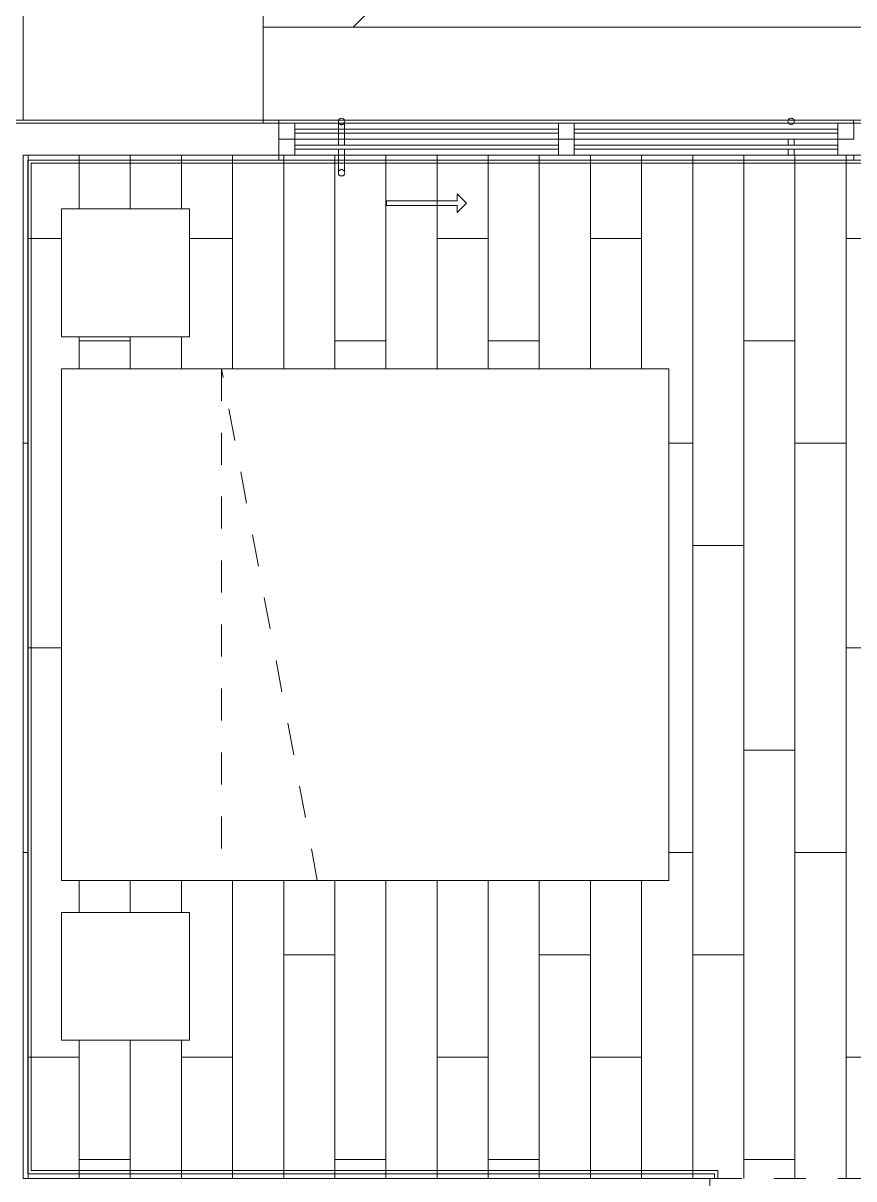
# Model space of a CAD drawing. Header units: metres. Extents: x 3856 to 4207, y -1118 to -691.
# Drawn here: x 3996.407 to 3999.007, y -987.728 to -984.114 of the extents above; entities that cross this region are included whole.
import ezdxf

# ---------------------------------------------------------------- set-up
doc = ezdxf.new("R2010")
doc.units = ezdxf.units.M
doc.linetypes.add('Basculante', pattern=[0.003, 0.002, -0.001])
doc.linetypes.add('Trazo', pattern=[0.006, 0.003, -0.003])
for name, color, linetype, lineweight in [('_Hidden Lines_', 7, 'Trazo', 9), ('Basculante', 7, 'Basculante', 9), ('Casework', 7, 'Continuous', 9), ('Detail Items', 7, 'Continuous', 9), ('Doors', 7, 'Continuous', 9), ('Floors', 7, 'Continuous', 9), ('Líneas medias', 7, 'Continuous', 9), ('Surface Pattern', 7, 'Continuous', 9), ('Walls', 7, 'Continuous', 9)]:
    doc.layers.add(name, color=color, linetype=linetype, lineweight=lineweight)
doc.layers.add('ROA-E00-URB-A101-MASTER_PLAN cambio estaciomientos_dwg', color=7, linetype='Continuous', lineweight=9, true_color=0x767676)

# ---------------------------------------------------------------- blocks, each defined once
blk = doc.blocks.new('Cama 2D - Cama 1_60m-3763755-IMPLANTACIÓN - KIT COMERCIAL')
at = {"layer": '_Hidden Lines_'}
for p, q in [((-0.8578, -1.0866), (-0.8578, 0.5134)), ((-0.8578, 0.5134), (1.0422, 0.5134)), ((-0.0578, -1.0866), (-0.3578, 0.5134)), ((-0.3578, 0.5134), (-0.3578, -1.0866)), ((1.0422, 0.5134), (1.0422, -1.0866)), ((1.0422, -1.0866), (-0.8578, -1.0866))]:
    blk.add_line(p, q, dxfattribs=at)
at = {"layer": 'Casework'}
for p, q in [((1.0422, 0.5134), (-0.8578, 0.5134)), ((-0.8578, 0.5134), (-0.8578, -1.0866)), ((1.0422, -1.0866), (1.0422, 0.5134)), ((-0.8578, -1.0866), (1.0422, -1.0866))]:
    blk.add_line(p, q, dxfattribs=at)
blk = doc.blocks.new('Multifuncional 2D - Mesa de noche-3774347-IMPLANTACIÓN - KIT COMERCIAL')
at = {"layer": '_Hidden Lines_'}
for p, q in [((-0.8578, -1.0866), (-0.8578, -0.6866)), ((-0.8578, -0.6866), (-0.4578, -0.6866)), ((-0.4578, -0.6866), (-0.4578, -1.0866)), ((-0.4578, -1.0866), (-0.8578, -1.0866))]:
    blk.add_line(p, q, dxfattribs=at)
at = {"layer": 'Casework'}
for p, q in [((-0.4578, -0.6866), (-0.8578, -0.6866)), ((-0.8578, -0.6866), (-0.8578, -1.0866)), ((-0.4578, -1.0866), (-0.4578, -0.6866)), ((-0.8578, -1.0866), (-0.4578, -1.0866))]:
    blk.add_line(p, q, dxfattribs=at)
blk = doc.blocks.new('COUR-PUERTA_VANO - 90 cm x 235 cm-5925603-IMPLANTACIÓN - KIT COMERCIAL')
at = {"layer": 'Basculante'}
for p, q in [((0.4418, 0.05), (-0.4582, 0.05)), ((-0.4582, -0.05), (0.4418, -0.05))]:
    blk.add_line(p, q, dxfattribs=at)
at = {"layer": 'Líneas medias'}
for p, q in [((-0.4582, 0.05), (-0.4582, -0.05)), ((0.4418, -0.05), (0.4418, 0.05))]:
    blk.add_line(p, q, dxfattribs=at)
blk = doc.blocks.new('Puerta Ventana 2 cuerpos - Puerta Ventana 180 x 210cm-V222-IMPLANTACIÓN - KIT COMERCIAL')
at = {"layer": 'Detail Items'}
for p, q in [((-0.3419, -0.1705), (-0.3419, -0.1925)), ((-0.3124, -0.2), (-0.3419, -0.1705)), ((-0.5625, -0.1925), (-0.3419, -0.1925)), ((-0.5625, -0.2075), (-0.5625, -0.1925)), ((-0.3419, -0.2075), (-0.5625, -0.2075)), ((-0.3124, -0.2), (-0.3419, -0.2295)), ((-0.3419, -0.2295), (-0.3419, -0.2075))]:
    blk.add_line(p, q, dxfattribs=at)
at = {"layer": 'Doors'}
for p, q in [((-0.9, 0.05), (0.9, 0.05)), ((-0.7127, 0.0514), (-0.7127, -0.0188)), ((-0.6944, -0.0188), (-0.6944, 0.0514)), ((-0.025, 0), (-0.025, 0.05)), ((-0.025, 0.05), (0.025, 0.05)), ((0.025, 0.05), (0.025, 0)), ((0.85, 0.05), (0.025, 0.05)), ((0.85, 0), (0.85, 0.05)), ((0.85, 0.05), (0.9, 0.05)), ((0.9, 0.05), (0.9, 0)), ((-0.9, -0.05), (-0.9, 0)), ((-0.9, 0), (-0.85, 0)), ((-0.85, 0), (-0.85, -0.05)), ((-0.025, 0), (-0.85, 0)), ((-0.025, -0.05), (-0.025, 0)), ((-0.025, 0), (0.025, 0)), ((0.025, 0), (-0.025, 0)), ((0.025, 0.0313), (0.85, 0.0313)), ((0.025, 0.0187), (0.025, 0.0313)), ((0.85, 0.0187), (0.025, 0.0187)), ((0.025, 0), (0.025, -0.05)), ((0.025, 0), (0.85, 0)), ((0.85, 0.0313), (0.85, 0.0187)), ((0.9, 0), (0.85, 0)), ((-0.85, -0.0188), (-0.025, -0.0188)), ((-0.85, -0.0313), (-0.85, -0.0188)), ((-0.025, -0.0313), (-0.85, -0.0313)), ((-0.7127, -0.0313), (-0.7127, -0.1008)), ((-0.6944, -0.1008), (-0.6944, -0.0313)), ((-0.025, -0.0188), (-0.025, -0.0313)), ((-0.9, -0.05), (0.9, -0.05)), ((-0.85, -0.05), (-0.9, -0.05)), ((-0.85, -0.05), (-0.025, -0.05)), ((0.025, -0.05), (-0.025, -0.05))]:
    blk.add_line(p, q, dxfattribs=at)
for centre, start, end in [((-0.7035, 0.0555), 0, 180), ((-0.7035, 0.0555), 0, 180), ((-0.7035, 0.0555), 180, 360), ((-0.7035, 0.0555), 180, 0), ((-0.7035, -0.1049), 0, 180), ((-0.7035, -0.1049), 0, 180), ((-0.7035, -0.1049), 180, 360), ((-0.7035, -0.1049), 180, 0)]:
    blk.add_arc(centre, 0.01, start, end, dxfattribs=at)
for points in [[(-0.7127, 0.0514), (-0.7126, 0.0513), (-0.7125, 0.051), (-0.7123, 0.0507), (-0.7122, 0.0504), (-0.7121, 0.0503), (-0.712, 0.0501), (-0.7118, 0.0498), (-0.7115, 0.0494), (-0.7111, 0.0489), (-0.7106, 0.0484), (-0.7101, 0.0479), (-0.7096, 0.0475), (-0.709, 0.0471), (-0.7083, 0.0467), (-0.7076, 0.0463), (-0.7069, 0.046), (-0.7061, 0.0458), (-0.705, 0.0455), (-0.7038, 0.0454), (-0.7027, 0.0455), (-0.7015, 0.0456), (-0.7004, 0.0459), (-0.6994, 0.0463), (-0.6988, 0.0466), (-0.6984, 0.0469), (-0.698, 0.0471), (-0.6975, 0.0475), (-0.6969, 0.0479), (-0.6965, 0.0484), (-0.696, 0.0489), (-0.6956, 0.0494), (-0.6953, 0.0498), (-0.6951, 0.0501), (-0.695, 0.0503), (-0.6949, 0.0504), (-0.6948, 0.0507), (-0.6946, 0.051), (-0.6945, 0.0513), (-0.6944, 0.0514)], [(-0.6944, 0.0514), (-0.6945, 0.0513), (-0.6946, 0.051), (-0.6948, 0.0507), (-0.6949, 0.0504), (-0.695, 0.0503), (-0.6951, 0.0501), (-0.6953, 0.0498), (-0.6956, 0.0494), (-0.696, 0.0489), (-0.6965, 0.0484), (-0.6969, 0.0479), (-0.6975, 0.0475), (-0.6981, 0.0471), (-0.6987, 0.0467), (-0.6994, 0.0463), (-0.7002, 0.046), (-0.701, 0.0458), (-0.7021, 0.0455), (-0.7032, 0.0454), (-0.7044, 0.0455), (-0.7056, 0.0456), (-0.7066, 0.0459), (-0.7076, 0.0463), (-0.7082, 0.0466), (-0.7087, 0.0469), (-0.7091, 0.0471), (-0.7096, 0.0475), (-0.7101, 0.0479), (-0.7106, 0.0484), (-0.7111, 0.0489), (-0.7115, 0.0494), (-0.7118, 0.0498), (-0.712, 0.0501), (-0.7121, 0.0503), (-0.7122, 0.0504), (-0.7123, 0.0507), (-0.7125, 0.051), (-0.7126, 0.0513), (-0.7127, 0.0514)], [(-0.6944, -0.1008), (-0.6945, -0.1007), (-0.6946, -0.1005), (-0.6948, -0.1001), (-0.6949, -0.0999), (-0.695, -0.0997), (-0.6951, -0.0995), (-0.6953, -0.0992), (-0.6956, -0.0988), (-0.696, -0.0983), (-0.6965, -0.0979), (-0.6969, -0.0974), (-0.6975, -0.097), (-0.6981, -0.0965), (-0.6987, -0.0962), (-0.6994, -0.0958), (-0.7002, -0.0955), (-0.701, -0.0952), (-0.7021, -0.095), (-0.7032, -0.0949), (-0.7044, -0.095), (-0.7056, -0.0951), (-0.7066, -0.0954), (-0.7076, -0.0958), (-0.7082, -0.0961), (-0.7087, -0.0963), (-0.7091, -0.0966), (-0.7096, -0.097), (-0.7101, -0.0974), (-0.7106, -0.0979), (-0.7111, -0.0983), (-0.7115, -0.0988), (-0.7118, -0.0992), (-0.712, -0.0995), (-0.7121, -0.0997), (-0.7122, -0.0999), (-0.7123, -0.1001), (-0.7125, -0.1005), (-0.7126, -0.1007), (-0.7127, -0.1008)], [(-0.7127, -0.1008), (-0.7126, -0.1007), (-0.7125, -0.1005), (-0.7123, -0.1001), (-0.7122, -0.0999), (-0.7121, -0.0997), (-0.712, -0.0995), (-0.7118, -0.0992), (-0.7115, -0.0988), (-0.7111, -0.0983), (-0.7106, -0.0979), (-0.7101, -0.0974), (-0.7096, -0.097), (-0.709, -0.0965), (-0.7083, -0.0962), (-0.7076, -0.0958), (-0.7069, -0.0955), (-0.7061, -0.0952), (-0.705, -0.095), (-0.7038, -0.0949), (-0.7027, -0.095), (-0.7015, -0.0951), (-0.7004, -0.0954), (-0.6994, -0.0958), (-0.6988, -0.0961), (-0.6984, -0.0963), (-0.698, -0.0966), (-0.6975, -0.097), (-0.6969, -0.0974), (-0.6965, -0.0979), (-0.696, -0.0983), (-0.6956, -0.0988), (-0.6953, -0.0992), (-0.6951, -0.0995), (-0.695, -0.0997), (-0.6949, -0.0999), (-0.6948, -0.1001), (-0.6946, -0.1005), (-0.6945, -0.1007), (-0.6944, -0.1008)]]:
    blk.add_open_spline(points, degree=3, knots=[0, 0, 0, 0, 0.055556, 0.083333, 0.097222, 0.111111, 0.125, 0.138889, 0.166667, 0.194444, 0.222222, 0.25, 0.277778, 0.305556, 0.333333, 0.361111, 0.388889, 0.416667, 0.444444, 0.5, 0.527778, 0.555556, 0.611111, 0.638889, 0.666667, 0.680556, 0.694444, 0.722222, 0.75, 0.777778, 0.805556, 0.833333, 0.861111, 0.875, 0.888889, 0.902778, 0.916667, 0.944444, 1, 1, 1, 1], dxfattribs=at)
blk = doc.blocks.new('EDIFICIO TIPO A_rvt-3-IMPLANTACIÓN - KIT COMERCIAL')
at = {"layer": 'Surface Pattern', "true_color": 0xdcf1d6}
h = blk.add_hatch(dxfattribs=at)
h.set_pattern_fill('FP_8', color=254, style=0, pattern_type=2)
h.set_pattern_definition([(45, (0, 0), (-1.76776695, 0), [0.9375, -3.75]), (45, (1.25, 1.25), (-1.76776695, 0), [0.9375, -3.75]), (45, (2.5, -0.375), (-1.76776695, 0), [0.3125, -2.5]), (90, (2.5, 0.625), (-0.625, 0.625), [0.625, -2.5]), (315, (2.5, 1.25), (0, 3.5355339), [0.625, -3.75]), (0, (1.25, 1.25), (2.5, 2.5), [0.375, -1.25]), (0, (-1.875, 2.5), (2.5, 2.5), [0.375, -2.5])])
h.paths.add_polyline_path([(3987.3568, -994.1273), (3987.3568, -993.5273), (3987.2068, -993.5273), (3987.2068, -991.1273), (3987.3568, -991.1273), (3987.3568, -984.1273), (3995.5576, -984.1273), (3995.5576, -983.9773), (3996.3068, -983.9773), (3996.3068, -982.6773), (3996.4068, -982.6773), (3996.4068, -983.9773), (3997.1576, -983.9773), (3997.1576, -984.1273), (4005.3568, -984.1273), (4005.3568, -991.1273), (4005.5068, -991.1273), (4005.5068, -993.5273), (4005.3568, -993.5273), (4005.3568, -994.0273), (4007.4068, -994.0273), (4007.4068, -987.4127), (4006.7947, -987.0231), (4007.4068, -986.7291), (4007.4068, -982.5773), (3985.3068, -982.5773), (3985.3068, -994.1273), (3986.6166, -994.1273)])
at = {"layer": 'Surface Pattern', "true_color": 0x808080}
h = blk.add_hatch(dxfattribs=at)
h.set_pattern_fill('FP_65', color=8, style=0, pattern_type=2)
h.set_pattern_definition([(270, (6041.702, 1034.412), (0.16, 1e-17), []), (0, (6041.702, 1034.412), (0.32, 0.32), [0.16, -1.12]), (0, (6041.862, 1033.772), (0.32, 0.32), [0.16, -1.12])])
h.paths.add_polyline_path([(4001.5051, -996.0273), (4004.9568, -996.0273), (4004.9568, -987.8273), (4001.4568, -987.8273), (4001.4568, -989.0273), (4001.3568, -989.0273), (4001.3568, -987.6373), (4001.4068, -987.6373), (4001.4068, -986.9173), (4001.3568, -986.9173), (4001.3568, -986.8273), (4000.3568, -986.8273), (4000.3568, -986.8673), (4000.3068, -986.8673), (4000.3068, -987.6873), (4000.3568, -987.6873), (4000.3568, -990.6273), (4000.2568, -990.6273), (4000.2568, -990.3273), (3998.9818, -990.3273), (3998.9818, -991.5673), (3999.9318, -991.5673), (3999.9318, -991.6073), (3998.9818, -991.6073), (3998.9818, -991.6273), (4001.4568, -991.6273), (4001.4568, -991.7423), (4001.5918, -991.7423), (4001.5918, -993.5423), (4001.4568, -993.5423), (4001.4651, -996.0273)])
h.paths.add_polyline_path([(4003.3702, -995.9513), (4003.3702, -995.1513), (4004.0702, -995.1513), (4004.0702, -993.6366), (4004.8702, -993.6366), (4004.8702, -995.9513), (4004.0702, -995.9513)])
h.paths.add_polyline_path([(4002.8254, -994.6273), (4002.8254, -994.1273), (4003.4254, -994.1273), (4003.4254, -994.6273), (4003.3702, -994.6273)])
h.paths.add_polyline_path([(4004.3068, -992.0273), (4002.7068, -992.0273), (4002.7068, -991.3273), (4004.3068, -991.3273)])
h.paths.add_polyline_path([(3999.6568, -990.2273), (3999.6568, -990.1293), (3998.5568, -990.1293), (3998.5568, -990.1143), (3999.6568, -990.1143), (3999.6568, -987.8273), (3998.5559, -987.8293), (3998.5559, -990.2273), (3998.6176, -990.2273)])
h.paths.add_polyline_path([(3999.4559, -987.7273), (4000.2568, -987.7273), (4000.2568, -987.7073), (3999.4068, -987.7073), (3999.4068, -987.6673), (4000.2668, -987.6673), (4000.2568, -986.8273), (3999.7568, -986.8273), (3999.7568, -984.5273), (3996.4068, -984.5273), (3996.4068, -987.7273), (3999.4068, -987.7273)])
h.paths.add_polyline_path([(4004.9568, -987.7273), (4004.9568, -984.5273), (4002.0568, -984.5298), (4002.0568, -986.7148), (4002.0818, -986.7148), (4002.0818, -986.7298), (4002.0568, -986.7298), (4002.0568, -986.8273), (4001.4568, -986.8273), (4001.4568, -987.6173), (4002.2068, -987.6173), (4002.2068, -987.6573), (4001.4568, -987.6573), (4001.4568, -987.7273), (4002.618, -987.7273)])
h.paths.add_polyline_path([(3996.5273, -987.295), (3996.5273, -986.895), (3996.9273, -986.895), (3996.9273, -987.295)])
h.paths.add_polyline_path([(3996.5273, -986.795), (3996.5273, -985.195), (3998.4273, -985.195), (3998.4273, -986.795), (3997.2842, -986.795)])
h.paths.add_polyline_path([(3996.788, -985.095), (3996.5273, -985.095), (3996.5273, -984.695), (3996.9273, -984.695), (3996.9273, -985.095)])
at = {"layer": 'Floors'}
for p, q in [((3997.1576, -984.4273), (3997.1576, -983.9773)), ((3997.1576, -984.1273), (3999.4968, -984.1273)), ((3995.5576, -984.4273), (3997.1576, -984.4273)), ((3997.2068, -984.5273), (3996.4068, -984.5273)), ((3996.4068, -984.5273), (3996.4068, -987.7273)), ((3999.7568, -984.5273), (3998.1318, -984.5273)), ((3996.4068, -987.7273), (3998.5559, -987.7273))]:
    blk.add_line(p, q, dxfattribs=at)
at = {"layer": 'Walls'}
for p, q in [((3996.4068, -982.6773), (3996.4068, -984.4173)), ((3996.3068, -984.4173), (3996.4068, -984.4173)), ((3999.0059, -984.4173), (3997.2068, -984.4173)), ((3997.2068, -984.4173), (3999.0059, -984.4173)), ((3997.2068, -984.4173), (3997.2068, -984.4273)), ((3997.2068, -984.4173), (3997.2068, -984.4273)), ((3999.0059, -984.4173), (3999.0059, -984.4273)), ((3998.0818, -984.4273), (3997.2068, -984.4273)), ((3997.2068, -984.4273), (3998.0818, -984.4273)), ((3997.2068, -984.5273), (3997.2068, -984.5423)), ((3998.1318, -984.5273), (3999.0068, -984.5273)), ((3999.0068, -984.5273), (3999.0068, -984.5423)), ((3996.4218, -984.5423), (3999.7318, -984.5423)), ((3999.7318, -984.5423), (3996.4218, -984.5423)), ((3996.4218, -984.5523), (3996.4218, -984.5423)), ((3996.4218, -984.5423), (3996.4218, -984.5523)), ((3996.4218, -987.7123), (3996.4218, -984.5523)), ((3996.4218, -984.5523), (3996.4218, -987.7123)), ((3996.4318, -987.7023), (3996.4318, -984.5523)), ((3996.4318, -984.5523), (3996.4318, -987.7023)), ((3996.4318, -984.5523), (3999.7318, -984.5523)), ((3999.7318, -984.5523), (3996.4318, -984.5523)), ((3999.0068, -984.5423), (3997.2068, -984.5423)), ((3996.4318, -987.7123), (3996.4218, -987.7123)), ((3996.4218, -987.7123), (3996.4318, -987.7123)), ((3998.5709, -987.7023), (3996.4318, -987.7023)), ((3996.4318, -987.7023), (3998.5709, -987.7023)), ((3998.5709, -987.7123), (3996.4318, -987.7123)), ((3996.4318, -987.7123), (3998.5709, -987.7123)), ((3998.5709, -987.7023), (3998.5809, -987.7023)), ((3998.5809, -987.7023), (3998.5709, -987.7023)), ((3998.5709, -987.7273), (3998.5709, -987.7123)), ((3998.5709, -987.7123), (3998.5709, -987.7273)), ((3998.5809, -987.7273), (3998.5809, -987.7023)), ((3998.5809, -987.7023), (3998.5809, -987.7273))]:
    blk.add_line(p, q, dxfattribs=at)
at = {"layer": 'Walls', "lineweight": 18}
for p, q in [((3997.2068, -984.4173), (3996.3568, -984.4173)), ((3997.2068, -984.4273), (3997.2068, -984.4173)), ((3999.4918, -984.4173), (3999.0059, -984.4173)), ((3999.0059, -984.4173), (3999.0059, -984.4273)), ((3996.3568, -984.4273), (3997.2068, -984.4273)), ((3999.0059, -984.4273), (3999.4918, -984.4273)), ((3997.2068, -984.5273), (3996.4068, -984.5273)), ((3996.4068, -984.5273), (3996.4068, -984.5423)), ((3997.2068, -984.5423), (3997.2068, -984.5273)), ((3999.7418, -984.5273), (3999.0068, -984.5273)), ((3999.0068, -984.5273), (3999.0068, -984.5423)), ((3996.4068, -984.5423), (3996.4068, -987.7273)), ((3996.4218, -987.7123), (3996.4218, -984.5423)), ((3996.4218, -984.5423), (3997.2068, -984.5423)), ((3999.0068, -984.5423), (3999.7418, -984.5423)), ((3998.5709, -987.7123), (3996.4218, -987.7123)), ((3998.5709, -987.7273), (3998.5709, -987.7123)), ((3996.4068, -987.7273), (3996.4218, -987.7273)), ((3996.4218, -987.7273), (3998.5559, -987.7273))]:
    blk.add_line(p, q, dxfattribs=at)
at = {"layer": 'Casework', "lineweight": 9}
for name, p in [('Multifuncional 2D - Mesa de noche-3774347-IMPLANTACIÓN - KIT COMERCIAL', (3997.3851, -984.0084)), ('Cama 2D - Cama 1_60m-3763755-IMPLANTACIÓN - KIT COMERCIAL', (3997.3851, -985.7084)), ('Multifuncional 2D - Mesa de noche-3774347-IMPLANTACIÓN - KIT COMERCIAL', (3997.3851, -986.2084))]:
    blk.add_blockref(name, p, dxfattribs=at)
at = {"layer": 'Doors', "lineweight": 9}
blk.add_blockref('Puerta Ventana 2 cuerpos - Puerta Ventana 180 x 210cm-V222-IMPLANTACIÓN - KIT COMERCIAL', (3998.1068, -984.4773), dxfattribs=at)
at = {"layer": 'Doors', "lineweight": 9, "rotation": 180}
blk.add_blockref('COUR-PUERTA_VANO - 90 cm x 235 cm-5925603-IMPLANTACIÓN - KIT COMERCIAL', (3998.9978, -987.7773), dxfattribs=at)
blk = doc.blocks.new('ROA-E00-URB-A101-MASTER_PLAN cambio estaciomientos_dwg_Puerta Ventana 2 cuerpos - Puerta Ventana 180 x 210cm-9466554-Master Plan - Etapa 1-7986519-IMPLANTACIÓN - KIT COMERCIAL')
at = {"layer": 'Doors'}
for p, q in [((-0.85, 0), (-0.85, 0.05)), ((-0.7127, 0.05), (-0.7127, 0.0313)), ((-0.6944, 0.0313), (-0.6944, 0.05)), ((-0.7127, 0.0188), (-0.7127, 0)), ((-0.6944, 0), (-0.6944, 0.0188)), ((0.85, -0.0187), (0.025, -0.0187))]:
    blk.add_line(p, q, dxfattribs=at)
at = {"layer": 'Doors', "flags": 128}
for points in [[(-0.025, 0.0313), (-0.85, 0.0313), (-0.85, 0.0188), (-0.025, 0.0188)], [(0.85, 0), (0.85, -0.05), (0.025, -0.05)], [(0.025, -0.0312), (0.85, -0.0312), (0.85, -0.0187)], [(0.025, -0.05), (0.9, -0.05), (0.85, -0.05)]]:
    blk.add_lwpolyline(points, dxfattribs=at)
at = {"layer": 'Doors'}
for start, end in [(0, 180), (150, 180), (180, 360), (255, 345), (0, 30)]:
    blk.add_arc((-0.7035, -0.0555), 0.01, start, end, dxfattribs=at)
for points, knots in [([(-0.7127, -0.0514), (-0.7126, -0.0513), (-0.7125, -0.051), (-0.7123, -0.0507), (-0.7122, -0.0504), (-0.7121, -0.0503), (-0.7121, -0.0503)], [0, 0, 0, 0, 0.0555556, 0.0833333, 0.0972222, 0.1111111, 0.1111111, 0.1111111, 0.1111111]), ([(-0.695, -0.0503), (-0.695, -0.0503), (-0.6949, -0.0504), (-0.6948, -0.0507), (-0.6946, -0.051), (-0.6945, -0.0513), (-0.6944, -0.0514)], [0.8888889, 0.8888889, 0.8888889, 0.8888889, 0.9027778, 0.9166667, 0.9444444, 1, 1, 1, 1])]:
    blk.add_open_spline(points, degree=3, knots=knots, dxfattribs=at)
blk = doc.blocks.new('ROA-E00-URB-A101-MASTER_PLAN cambio estaciomientos_dwg_ROA-E01-ARQ-R23_rvt-3-Master Plan - Etapa 1-7986584-IMPLANTACIÓN - KIT COMERCIAL')
at = {"layer": 'Walls', "flags": 128}
for points in [[(984.4173, 3999.4968), (984.4173, 3999.0059), (984.4273, 3999.0059)], [(984.4173, 3999.0059), (984.4173, 3998.8168), (984.4173, 3999.0059), (984.4273, 3999.0059)], [(984.4273, 3997.1576), (984.4273, 3997.2068), (984.4173, 3997.2068), (984.4173, 3997.1576)]]:
    blk.add_lwpolyline(points, dxfattribs=at)
for points in [[(984.4173, 3998.8062), (984.4173, 3997.2068)], [(984.4273, 3997.2068), (984.4173, 3997.2068)]]:
    blk.add_lwpolyline(points, close=True, dxfattribs=at)
at = {"rotation": 270.0000000000004}
blk.add_blockref('ROA-E00-URB-A101-MASTER_PLAN cambio estaciomientos_dwg_Puerta Ventana 2 cuerpos - Puerta Ventana 180 x 210cm-9466554-Master Plan - Etapa 1-7986519-IMPLANTACIÓN - KIT COMERCIAL', (984.4773, 3998.1068), dxfattribs=at)
blk = doc.blocks.new('ROA-E00-URB-A101-MASTER_PLAN cambio estaciomientos_dwg_ROA-E01-EST-R23_rvt-3-Master Plan - Etapa 1-7986862-IMPLANTACIÓN - KIT COMERCIAL')
at = {"layer": 'Walls', "flags": 128}
blk.add_lwpolyline([(984.4773, 3997.2068), (984.4273, 3997.2068), (984.4273, 3997.1576)], dxfattribs=at)
blk = doc.blocks.new('ROA-E00-URB-A101-MASTER_PLAN cambio estaciomientos_dwg-7942325-IMPLANTACIÓN - KIT COMERCIAL')
for name in ['ROA-E00-URB-A101-MASTER_PLAN cambio estaciomientos_dwg_ROA-E01-EST-R23_rvt-3-Master Plan - Etapa 1-7986862-IMPLANTACIÓN - KIT COMERCIAL', 'ROA-E00-URB-A101-MASTER_PLAN cambio estaciomientos_dwg_ROA-E01-ARQ-R23_rvt-3-Master Plan - Etapa 1-7986584-IMPLANTACIÓN - KIT COMERCIAL']:
    blk.add_blockref(name, (0, 0))

msp = doc.modelspace()

# ---------------------------------------------------------------- block references
at = {"lineweight": 5}
msp.add_blockref('EDIFICIO TIPO A_rvt-3-IMPLANTACIÓN - KIT COMERCIAL', (0, 0), dxfattribs=at)
at = {"layer": 'ROA-E00-URB-A101-MASTER_PLAN cambio estaciomientos_dwg', "color": 7, "rotation": 269.9999999999999}
msp.add_blockref('ROA-E00-URB-A101-MASTER_PLAN cambio estaciomientos_dwg-7942325-IMPLANTACIÓN - KIT COMERCIAL', (0, 0), dxfattribs=at)

doc.saveas('drawing.dxf')
